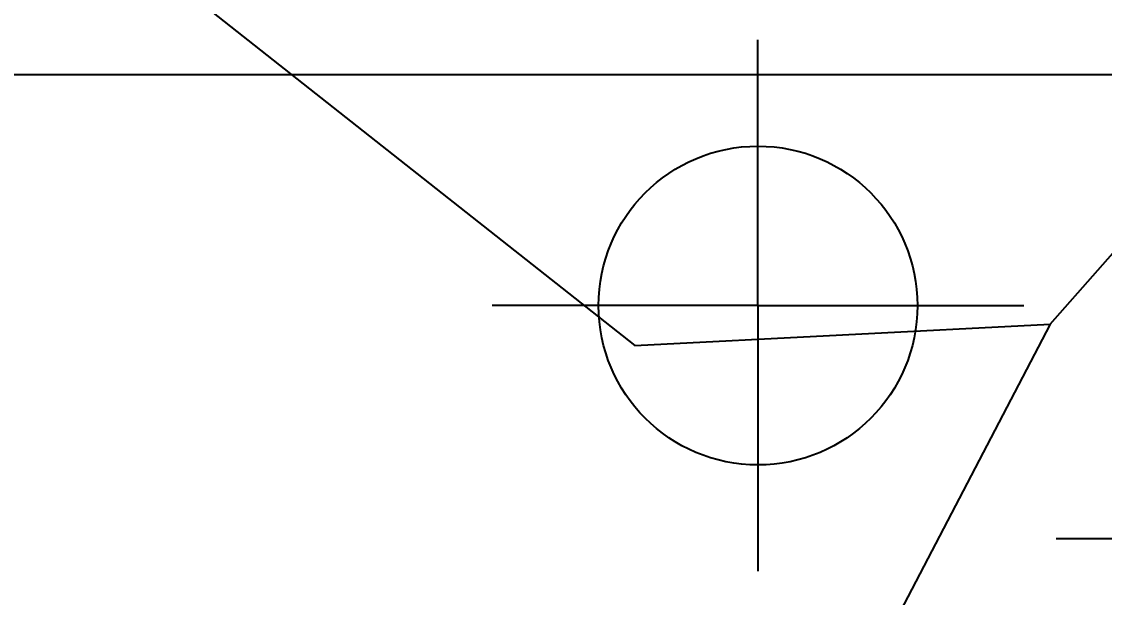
# Model space of a CAD drawing. Extents: x -381 to 213, y -63 to 250.
# Drawn here: x 50.72 to 71.09, y 133.1 to 143.93 of the extents above; entities that cross this region are included whole.
import ezdxf

# ---------------------------------------------------------------- set-up
doc = ezdxf.new("R2010")
doc.units = 0
doc.header["$MEASUREMENT"] = 0
for name, pattern in [('K5LT65535', [0]), ('K5LT_AXLED', [19.5, 15, -1.5, 1.5, -1.5]), ('K5LT_BASIC', [0]), ('K5LT_THIN', [0])]:
    doc.linetypes.add(name, pattern=pattern)
doc.layers.add('Системный слой', color=7, linetype='Continuous')
doc.styles.add('K5_DIMSTYLE', font='win_eskd.shx', dxfattribs={"width": 0.7, "oblique": 15, "bigfont": 'b_eskd.shx'})
doc.styles.add('K5_TEXTSTYLE', font='win_eskd.shx', dxfattribs={"width": 0.7, "oblique": 15, "bigfont": 'b_eskd.shx'})
doc.dimstyles.new('K5_DIMSTYLE14', dxfattribs={"dimtxt": 5, "dimasz": 1, "dimexe": 2, "dimexo": 0, "dimgap": 1, "dimtad": 1, "dimtxsty": 'K5_DIMSTYLE', "dimblk1": 'K5_OUTSIDE', "dimblk2": 'K5_OUTSIDE', "dimsah": 1, "dimcen": 5, "dimdle": 5, "dimclrd": 7, "dimclre": 7, "dimclrt": 7, "dimadec": 0, "dimazin": 0, "dimtfac": 0.666, "dimtdec": 4, "dimtmove": 0, "dimatfit": 3, "dimfxl": 0, "dimtvp": 1, "dimtolj": 1, "dimtzin": 0, "dimarcsym": 0})

# ---------------------------------------------------------------- blocks, each defined once
blk = doc.blocks.new('*D')
at = {"layer": 'Системный слой', "color": 7, "linetype": 'K5LT_THIN'}
for p, q in [((-149.074, 155.368), (-149.074, 203.891)), ((121.111, 135.447), (121.111, 203.891)), ((-149.074, 201.891), (-144.074, 202.549)), ((-144.074, 202.549), (-144.574, 201.891)), ((116.611, 201.891), (116.111, 202.549)), ((116.111, 202.549), (121.111, 201.891)), ((-144.074, 201.233), (-149.074, 201.891)), ((-149.074, 201.891), (121.111, 201.891)), ((-144.574, 201.891), (-144.074, 201.233)), ((121.111, 201.891), (116.111, 201.233)), ((116.111, 201.233), (116.611, 201.891)), ((-62.851, 194.699), (-160.397, 194.699)), ((-159.056, 189.699), (-158.397, 194.699)), ((-158.397, 194.699), (-157.739, 189.699)), ((-158.397, 194.699), (-158.397, 109.096)), ((-158.397, 190.199), (-159.056, 189.699)), ((-157.739, 189.699), (-158.397, 190.199)), ((-158.397, 109.096), (-159.056, 114.096)), ((-159.056, 114.096), (-158.397, 113.596)), ((-158.397, 113.596), (-157.739, 114.096)), ((-157.739, 114.096), (-158.397, 109.096)), ((-51.176, 109.096), (-160.397, 109.096))]:
    blk.add_line(p, q, dxfattribs=at)
at = {"layer": 'Системный слой'}
for points in [[(-144.574, 201.891), (-144.074, 202.549), (-149.074, 201.891), (-144.574, 201.891)], [(121.111, 201.891), (116.611, 201.891), (116.111, 202.549), (121.111, 201.891)], [(-144.074, 201.233), (-144.574, 201.891), (-149.074, 201.891), (-144.074, 201.233)], [(116.611, 201.891), (121.111, 201.891), (116.111, 201.233), (116.611, 201.891)], [(-158.397, 190.199), (-158.397, 194.699), (-159.056, 189.699), (-158.397, 190.199)], [(-157.739, 189.699), (-158.397, 194.699), (-158.397, 190.199), (-157.739, 189.699)], [(-158.397, 109.096), (-158.397, 113.596), (-159.056, 114.096), (-158.397, 109.096)], [(-158.397, 109.096), (-157.739, 114.096), (-158.397, 113.596), (-158.397, 109.096)]]:
    blk.add_solid(points, dxfattribs=at)
at = {"layer": 'Системный слой', "color": 7, "style": 'K5_TEXTSTYLE', "oblique": 20, "width": 0.7}
blk.add_text('270,18', height=5, dxfattribs=at).set_placement((-22.637, 204.426))
blk.add_text('85,6', height=5, rotation=90, dxfattribs=at).set_placement((-160.932, 145.981))
blk = doc.blocks.new('K5_OUTSIDE')
at = {"color": 7, "linetype": 'K5LT_THIN'}
for p, q in [((0, 0), (-5, 0.658)), ((-5, 0.658), (-4.5, 0)), ((0, 0), (-7, 0)), ((-4.5, 0), (-5, -0.658)), ((-5, -0.658), (0, 0))]:
    blk.add_line(p, q, dxfattribs=at)
for points in [[(0, 0), (-4.5, 0), (-5, 0.658), (0, 0)], [(-4.5, 0), (0, 0), (-5, -0.658), (-4.5, 0)]]:
    blk.add_solid(points)
blk = doc.blocks.new('*U')
at = {"layer": 'Системный слой', "color": 30, "linetype": 'K5LT_AXLED'}
for p, q in [((83.405, -4.626), (83.405, 0.374)), ((83.405, -4.626), (83.405, 0.374)), ((83.405, -4.626), (78.405, -4.626)), ((83.405, -4.626), (78.405, -4.626)), ((83.405, -4.626), (88.405, -4.626)), ((83.405, -4.626), (83.405, -9.626)), ((83.405, -4.626), (88.405, -4.626)), ((83.405, -4.626), (83.405, -9.626)), ((94.013, -9.019), (89.013, -9.019)), ((94.013, -9.019), (89.013, -9.019))]:
    blk.add_line(p, q, dxfattribs=at)
at = {"layer": 'Системный слой', "color": 5, "linetype": 'K5LT_BASIC'}
blk.add_line((-168.83, -0.277), (156.17, -0.277), dxfattribs=at)
blk = doc.blocks.new('*F')
at = {"layer": 'Системный слой', "color": 5, "linetype": 'K5LT65535'}
for points in [[(64.596, 19.329), (64.622, 7.622), (81.088, -5.377), (88.903, -4.978), (92.492, -0.911)], [(88.903, -4.978), (73.671, -34.166), (61.31, -34.166), (62.188, 7.622), (64.622, 7.622), (81.088, -5.377), (88.903, -4.978)]]:
    blk.add_lwpolyline(points, dxfattribs=at)
at = {"layer": 'Системный слой', "color": 5, "linetype": 'K5LT_BASIC'}
for centre, radius in [((94.013, 5.981), 62.534), ((94.013, 5.981), 62.534), ((94.013, 5.981), 37.817), ((94.013, 5.981), 37.817), ((94.013, 5.981), 31.192), ((94.013, 5.981), 31.192), ((94.013, 5.982), 29.543), ((94.013, 5.982), 29.543), ((83.405, -4.626), 3), ((83.405, -4.626), 3)]:
    blk.add_circle(centre, radius, dxfattribs=at)
at = {"layer": 'Системный слой'}
blk.add_blockref('*U', (0, 0), dxfattribs=at)
blk.add_blockref('*U', (0, 0), dxfattribs=at)
blk.add_blockref('*U', (0, 0), dxfattribs=at)
blk.add_blockref('*U', (0, 0), dxfattribs=at)
blk.add_blockref('*U', (0, 0), dxfattribs=at)
blk.add_blockref('*U', (0, 0), dxfattribs=at)
blk.add_blockref('*U', (0, 0), dxfattribs=at)
blk.add_blockref('*U', (0, 0), dxfattribs=at)
blk.add_blockref('*U', (0, 0), dxfattribs=at)
blk.add_blockref('*U', (0, 0), dxfattribs=at)
blk.add_blockref('*U', (0, 0), dxfattribs=at)
blk.add_blockref('*U', (0, 0), dxfattribs=at)
blk.add_blockref('*U', (0, 0), dxfattribs=at)
blk.add_blockref('*U', (0, 0), dxfattribs=at)
blk.add_blockref('*U', (0, 0), dxfattribs=at)
blk.add_blockref('*U', (0, 0), dxfattribs=at)
blk.add_blockref('*U', (0, 0), dxfattribs=at)
blk.add_blockref('*U', (0, 0), dxfattribs=at)
blk.add_blockref('*U', (0, 0), dxfattribs=at)
blk.add_blockref('*U', (0, 0), dxfattribs=at)
blk.add_blockref('*U', (0, 0), dxfattribs=at)
blk.add_blockref('*U', (0, 0), dxfattribs=at)
blk.add_blockref('*U', (0, 0), dxfattribs=at)
blk.add_blockref('*U', (0, 0), dxfattribs=at)
blk.add_blockref('*U', (0, 0), dxfattribs=at)
blk.add_blockref('*U', (0, 0), dxfattribs=at)
blk.add_blockref('*U', (0, 0), dxfattribs=at)
blk.add_blockref('*U', (0, 0), dxfattribs=at)
blk.add_blockref('*U', (0, 0), dxfattribs=at)
blk.add_blockref('*U', (0, 0), dxfattribs=at)
blk.add_blockref('*U', (0, 0), dxfattribs=at)
blk.add_blockref('*U', (0, 0), dxfattribs=at)
blk.add_blockref('*U', (0, 0), dxfattribs=at)
blk.add_blockref('*U', (0, 0), dxfattribs=at)
blk.add_blockref('*U', (0, 0), dxfattribs=at)
blk.add_blockref('*U', (0, 0), dxfattribs=at)
blk.add_blockref('*U', (0, 0), dxfattribs=at)
blk.add_blockref('*U', (0, 0), dxfattribs=at)
blk.add_blockref('*U', (0, 0), dxfattribs=at)
blk.add_blockref('*U', (0, 0), dxfattribs=at)
blk.add_blockref('*U', (0, 0), dxfattribs=at)
blk.add_blockref('*U', (0, 0), dxfattribs=at)
blk.add_blockref('*U', (0, 0), dxfattribs=at)
blk.add_blockref('*U', (0, 0), dxfattribs=at)
blk.add_blockref('*U', (0, 0), dxfattribs=at)
blk.add_blockref('*U', (0, 0), dxfattribs=at)
blk.add_blockref('*U', (0, 0), dxfattribs=at)
blk.add_blockref('*U', (0, 0), dxfattribs=at)
blk.add_blockref('*U', (0, 0), dxfattribs=at)
blk.add_blockref('*U', (0, 0), dxfattribs=at)
blk.add_blockref('*U', (0, 0), dxfattribs=at)
blk.add_blockref('*U', (0, 0), dxfattribs=at)
blk.add_blockref('*U', (0, 0), dxfattribs=at)
blk.add_blockref('*U', (0, 0), dxfattribs=at)
blk.add_blockref('*U', (0, 0), dxfattribs=at)
blk.add_blockref('*U', (0, 0), dxfattribs=at)
blk.add_blockref('*U', (0, 0), dxfattribs=at)
blk.add_blockref('*U', (0, 0), dxfattribs=at)
blk.add_blockref('*U', (0, 0), dxfattribs=at)
blk.add_blockref('*U', (0, 0), dxfattribs=at)
blk.add_blockref('*U', (0, 0), dxfattribs=at)
blk.add_blockref('*U', (0, 0), dxfattribs=at)
blk.add_blockref('*U', (0, 0), dxfattribs=at)
blk.add_blockref('*U', (0, 0), dxfattribs=at)
blk.add_blockref('*U', (0, 0), dxfattribs=at)
blk.add_blockref('*U', (0, 0), dxfattribs=at)
blk.add_blockref('*U', (0, 0), dxfattribs=at)
blk.add_blockref('*U', (0, 0), dxfattribs=at)
blk.add_blockref('*U', (0, 0), dxfattribs=at)
blk.add_blockref('*U', (0, 0), dxfattribs=at)
blk.add_blockref('*U', (0, 0), dxfattribs=at)
blk.add_blockref('*U', (0, 0), dxfattribs=at)
blk.add_blockref('*U', (0, 0), dxfattribs=at)
blk.add_blockref('*U', (0, 0), dxfattribs=at)
blk.add_blockref('*U', (0, 0), dxfattribs=at)
blk.add_blockref('*U', (0, 0), dxfattribs=at)
blk.add_blockref('*U', (0, 0), dxfattribs=at)
blk.add_blockref('*U', (0, 0), dxfattribs=at)
blk.add_blockref('*U', (0, 0), dxfattribs=at)
blk.add_blockref('*U', (0, 0), dxfattribs=at)
blk.add_blockref('*U', (0, 0), dxfattribs=at)
blk.add_blockref('*U', (0, 0), dxfattribs=at)
blk.add_blockref('*U', (0, 0), dxfattribs=at)
blk.add_blockref('*U', (0, 0), dxfattribs=at)
blk.add_blockref('*U', (0, 0), dxfattribs=at)
blk.add_blockref('*U', (0, 0), dxfattribs=at)
blk.add_blockref('*U', (0, 0), dxfattribs=at)
blk.add_blockref('*U', (0, 0), dxfattribs=at)
blk.add_blockref('*U', (0, 0), dxfattribs=at)
blk.add_blockref('*U', (0, 0), dxfattribs=at)
blk.add_blockref('*U', (0, 0), dxfattribs=at)
blk.add_blockref('*U', (0, 0), dxfattribs=at)
blk.add_blockref('*U', (0, 0), dxfattribs=at)
blk.add_blockref('*U', (0, 0), dxfattribs=at)
blk.add_blockref('*U', (0, 0), dxfattribs=at)
blk.add_blockref('*U', (0, 0), dxfattribs=at)
blk.add_blockref('*U', (0, 0), dxfattribs=at)
blk.add_blockref('*U', (0, 0), dxfattribs=at)
blk.add_blockref('*U', (0, 0), dxfattribs=at)
blk.add_blockref('*U', (0, 0), dxfattribs=at)
blk.add_blockref('*U', (0, 0), dxfattribs=at)
blk.add_blockref('*U', (0, 0), dxfattribs=at)
blk.add_blockref('*U', (0, 0), dxfattribs=at)
blk.add_blockref('*U', (0, 0), dxfattribs=at)
blk.add_blockref('*U', (0, 0), dxfattribs=at)
blk.add_blockref('*U', (0, 0), dxfattribs=at)
blk.add_blockref('*U', (0, 0), dxfattribs=at)
blk.add_blockref('*U', (0, 0), dxfattribs=at)
blk.add_blockref('*U', (0, 0), dxfattribs=at)
blk.add_blockref('*U', (0, 0), dxfattribs=at)
blk.add_blockref('*U', (0, 0), dxfattribs=at)
blk.add_blockref('*U', (0, 0), dxfattribs=at)
blk.add_blockref('*U', (0, 0), dxfattribs=at)
blk.add_blockref('*U', (0, 0), dxfattribs=at)
blk.add_blockref('*U', (0, 0), dxfattribs=at)
blk.add_blockref('*U', (0, 0), dxfattribs=at)
blk.add_blockref('*U', (0, 0), dxfattribs=at)
blk.add_blockref('*U', (0, 0), dxfattribs=at)
blk.add_blockref('*U', (0, 0), dxfattribs=at)
blk.add_blockref('*U', (0, 0), dxfattribs=at)
blk.add_blockref('*U', (0, 0), dxfattribs=at)
blk.add_blockref('*U', (0, 0), dxfattribs=at)
blk.add_blockref('*U', (0, 0), dxfattribs=at)
blk.add_blockref('*U', (0, 0), dxfattribs=at)
blk.add_blockref('*U', (0, 0), dxfattribs=at)
blk.add_blockref('*U', (0, 0), dxfattribs=at)
blk.add_blockref('*U', (0, 0), dxfattribs=at)
blk.add_blockref('*U', (0, 0), dxfattribs=at)
blk.add_blockref('*U', (0, 0), dxfattribs=at)
blk.add_blockref('*U', (0, 0), dxfattribs=at)
blk.add_blockref('*U', (0, 0), dxfattribs=at)
blk.add_blockref('*U', (0, 0), dxfattribs=at)
blk.add_blockref('*U', (0, 0), dxfattribs=at)
blk.add_blockref('*U', (0, 0), dxfattribs=at)
blk.add_blockref('*U', (0, 0), dxfattribs=at)
blk.add_blockref('*U', (0, 0), dxfattribs=at)
blk.add_blockref('*U', (0, 0), dxfattribs=at)
blk.add_blockref('*U', (0, 0), dxfattribs=at)
blk.add_blockref('*U', (0, 0), dxfattribs=at)
blk.add_blockref('*U', (0, 0), dxfattribs=at)
blk.add_blockref('*U', (0, 0), dxfattribs=at)
blk.add_blockref('*U', (0, 0), dxfattribs=at)
blk.add_blockref('*U', (0, 0), dxfattribs=at)
blk.add_blockref('*U', (0, 0), dxfattribs=at)
blk.add_blockref('*U', (0, 0), dxfattribs=at)
blk.add_blockref('*U', (0, 0), dxfattribs=at)
blk.add_blockref('*U', (0, 0), dxfattribs=at)
blk.add_blockref('*U', (0, 0), dxfattribs=at)
blk.add_blockref('*U', (0, 0), dxfattribs=at)
blk.add_blockref('*U', (0, 0), dxfattribs=at)
blk.add_blockref('*U', (0, 0), dxfattribs=at)
blk.add_blockref('*U', (0, 0), dxfattribs=at)
blk.add_blockref('*U', (0, 0), dxfattribs=at)
blk.add_blockref('*U', (0, 0), dxfattribs=at)
blk.add_blockref('*U', (0, 0), dxfattribs=at)
blk.add_blockref('*U', (0, 0), dxfattribs=at)
blk.add_blockref('*U', (0, 0), dxfattribs=at)
blk.add_blockref('*U', (0, 0), dxfattribs=at)
blk.add_blockref('*U', (0, 0), dxfattribs=at)
blk.add_blockref('*U', (0, 0), dxfattribs=at)
blk.add_blockref('*U', (0, 0), dxfattribs=at)
blk.add_blockref('*U', (0, 0), dxfattribs=at)
blk.add_blockref('*U', (0, 0), dxfattribs=at)
blk.add_blockref('*U', (0, 0), dxfattribs=at)
blk.add_blockref('*U', (0, 0), dxfattribs=at)
blk.add_blockref('*U', (0, 0), dxfattribs=at)
blk.add_blockref('*U', (0, 0), dxfattribs=at)
blk.add_blockref('*U', (0, 0), dxfattribs=at)
blk.add_blockref('*U', (0, 0), dxfattribs=at)
blk.add_blockref('*U', (0, 0), dxfattribs=at)
blk.add_blockref('*U', (0, 0), dxfattribs=at)
blk.add_blockref('*U', (0, 0), dxfattribs=at)
blk.add_blockref('*U', (0, 0), dxfattribs=at)
blk.add_blockref('*U', (0, 0), dxfattribs=at)
blk.add_blockref('*U', (0, 0), dxfattribs=at)
blk.add_blockref('*U', (0, 0), dxfattribs=at)
blk.add_blockref('*U', (0, 0), dxfattribs=at)
blk.add_blockref('*U', (0, 0), dxfattribs=at)
blk.add_blockref('*U', (0, 0), dxfattribs=at)
blk.add_blockref('*U', (0, 0), dxfattribs=at)
blk.add_blockref('*U', (0, 0), dxfattribs=at)
blk.add_blockref('*U', (0, 0), dxfattribs=at)
blk.add_blockref('*U', (0, 0), dxfattribs=at)
blk.add_blockref('*U', (0, 0), dxfattribs=at)
blk.add_blockref('*U', (0, 0), dxfattribs=at)
blk.add_blockref('*U', (0, 0), dxfattribs=at)
blk.add_blockref('*U', (0, 0), dxfattribs=at)
blk.add_blockref('*U', (0, 0), dxfattribs=at)
blk.add_blockref('*U', (0, 0), dxfattribs=at)
blk.add_blockref('*U', (0, 0), dxfattribs=at)
blk.add_blockref('*U', (0, 0), dxfattribs=at)
blk.add_blockref('*U', (0, 0), dxfattribs=at)
blk.add_blockref('*U', (0, 0), dxfattribs=at)
blk.add_blockref('*U', (0, 0), dxfattribs=at)
blk.add_blockref('*U', (0, 0), dxfattribs=at)
blk.add_blockref('*U', (0, 0), dxfattribs=at)
blk.add_blockref('*U', (0, 0), dxfattribs=at)
blk.add_blockref('*U', (0, 0), dxfattribs=at)
blk.add_blockref('*U', (0, 0), dxfattribs=at)
blk.add_blockref('*U', (0, 0), dxfattribs=at)
blk.add_blockref('*U', (0, 0), dxfattribs=at)
blk.add_blockref('*U', (0, 0), dxfattribs=at)
blk.add_blockref('*U', (0, 0), dxfattribs=at)
blk.add_blockref('*U', (0, 0), dxfattribs=at)
blk.add_blockref('*U', (0, 0), dxfattribs=at)
blk.add_blockref('*U', (0, 0), dxfattribs=at)
blk.add_blockref('*U', (0, 0), dxfattribs=at)

msp = doc.modelspace()

# ---------------------------------------------------------------- block references
at = {"layer": 'Системный слой'}
msp.add_blockref('*F', (-18.831, 143.216), dxfattribs=at)

# ---------------------------------------------------------------- dimensions: what is measured, and where the dimension line sits
dim = msp.add_linear_dim(base=(-149.0741, 201.8911), p1=(-149.0741, 155.3678), p2=(121.1107, 135.4469), dimstyle='K5_DIMSTYLE14', override={"dimpost": ' '}, dxfattribs=at)
dim.commit()
dim.dimension.update_dxf_attribs({"geometry": '*D', "text_midpoint": (-22.6366, 204.4257), "dimtype": 160})
dim = msp.add_linear_dim(base=(-158.397, 194.699), p1=(-62.851, 194.699), p2=(-51.176, 109.096), angle=90, dimstyle='K5_DIMSTYLE14', override={"dimpost": ' '}, dxfattribs=at)
dim.commit()
dim.dimension.update_dxf_attribs({"geometry": '*D', "text_midpoint": (-160.932, 145.981), "dimtype": 160})

doc.saveas('drawing.dxf')
